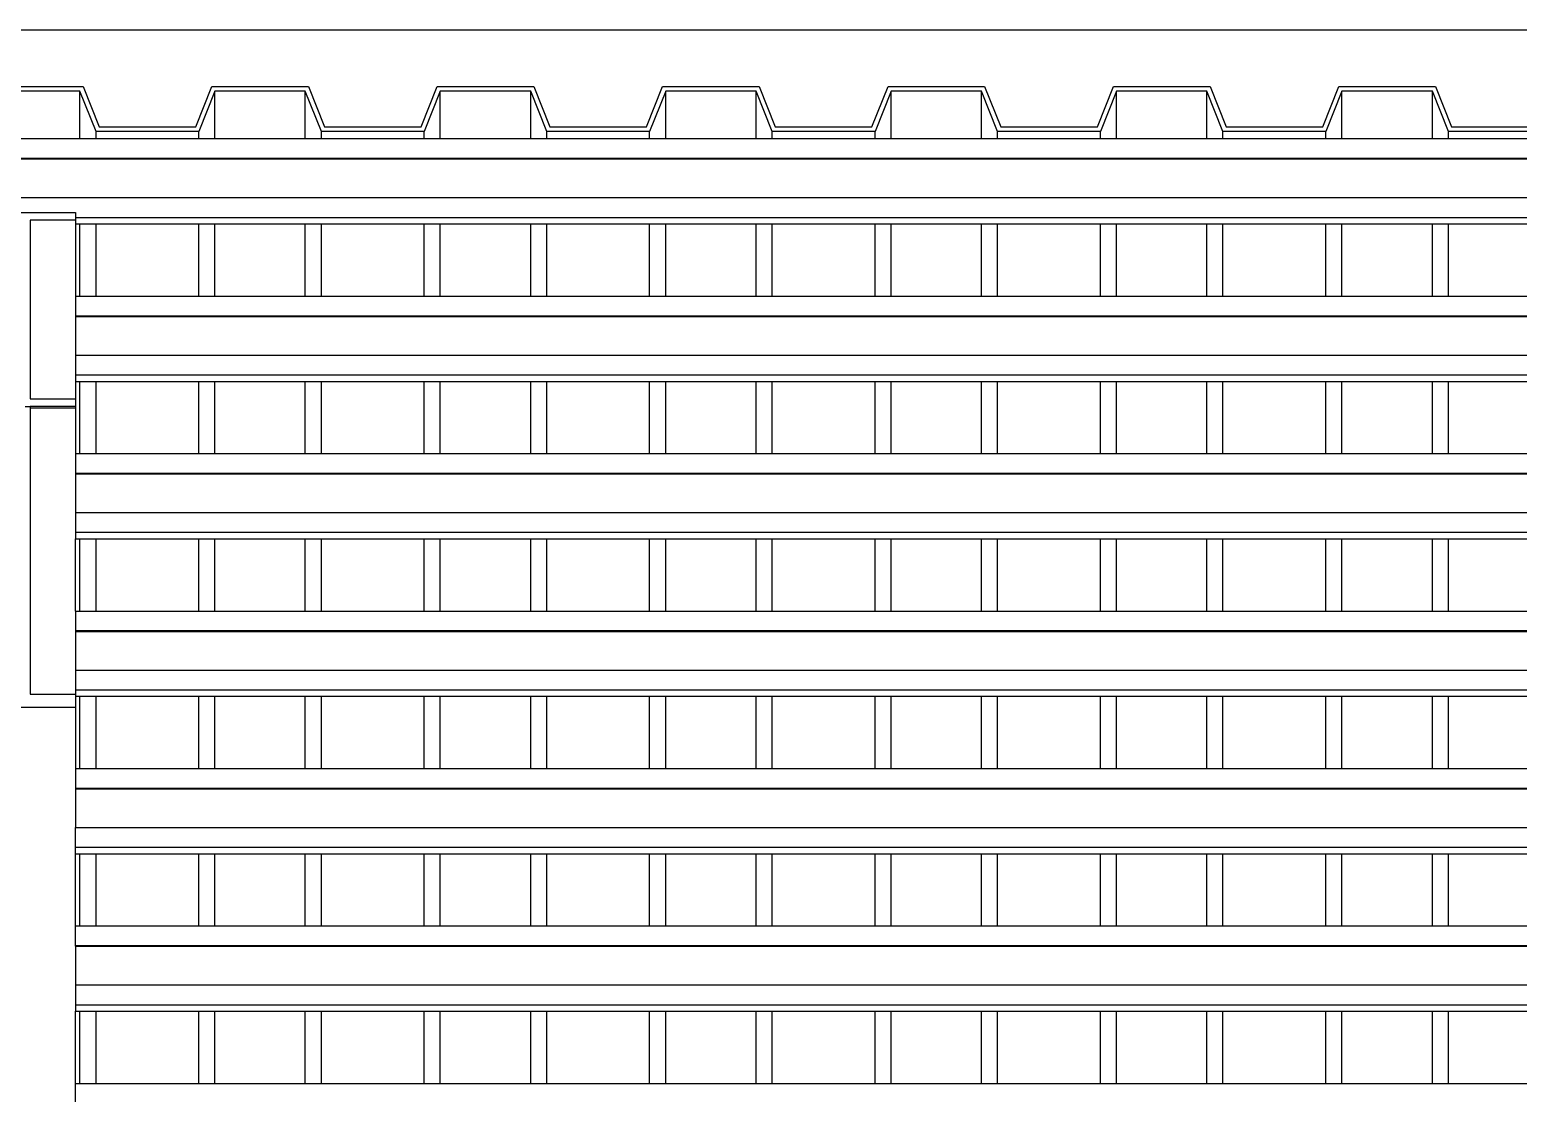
# Model space of a CAD drawing. Extents: x -34 to 34, y -12.8 to 11.9.
# Drawn here: x -26.724 to -24.859, y 10.591 to 11.923 of the extents above; entities that cross this region are included whole.
import ezdxf

# ---------------------------------------------------------------- set-up
doc = ezdxf.new("R2010")
doc.units = 0
doc.layers.get('0').update_dxf_attribs({"linetype": 'CONTINUOUS'})
doc.layers.add('SECTIONCUTEDGES', color=7, linetype='CONTINUOUS')

msp = doc.modelspace()

# ---------------------------------------------------------------- linework, layer by layer
for p, q in [((-26.6616, 11.7867), (-26.6616, 11.8463)), ((-26.4924, 11.7867), (-26.4924, 11.8463)), ((-26.3792, 11.7867), (-26.3792, 11.8463)), ((-26.21, 11.7867), (-26.21, 11.8463)), ((-26.0968, 11.7867), (-26.0968, 11.8463)), ((-25.9276, 11.7867), (-25.9276, 11.8463)), ((-25.8144, 11.7867), (-25.8144, 11.8463)), ((-25.6452, 11.7867), (-25.6452, 11.8463)), ((-25.532, 11.7867), (-25.532, 11.8463)), ((-25.3628, 11.7867), (-25.3628, 11.8463)), ((-25.2495, 11.7867), (-25.2495, 11.8463)), ((-25.0803, 11.7867), (-25.0803, 11.8463)), ((-24.9671, 11.7867), (-24.9671, 11.8463)), ((-26.7748, 11.7867), (-26.6616, 11.7867)), ((-26.6616, 11.7867), (-26.6414, 11.7867)), ((-26.6414, 11.7867), (-26.6414, 11.7956)), ((-26.6414, 11.7867), (-26.5126, 11.7867)), ((-26.5126, 11.7867), (-26.5126, 11.7956)), ((-26.5126, 11.7867), (-26.4924, 11.7867)), ((-26.4924, 11.7867), (-26.3792, 11.7867)), ((-26.3792, 11.7867), (-26.359, 11.7867)), ((-26.359, 11.7867), (-26.359, 11.7956)), ((-26.359, 11.7867), (-26.2302, 11.7867)), ((-26.2302, 11.7867), (-26.2302, 11.7956)), ((-26.2302, 11.7867), (-26.21, 11.7867)), ((-26.21, 11.7867), (-26.0968, 11.7867)), ((-26.0968, 11.7867), (-26.0766, 11.7867)), ((-26.0766, 11.7867), (-26.0766, 11.7956)), ((-26.0766, 11.7867), (-25.9478, 11.7867)), ((-25.9478, 11.7867), (-25.9478, 11.7956)), ((-25.9478, 11.7867), (-25.9276, 11.7867)), ((-25.9276, 11.7867), (-25.8144, 11.7867)), ((-25.8144, 11.7867), (-25.7942, 11.7867)), ((-25.7942, 11.7867), (-25.7942, 11.7956)), ((-25.7942, 11.7867), (-25.6653, 11.7867)), ((-25.6653, 11.7867), (-25.6653, 11.7956)), ((-25.6653, 11.7867), (-25.6452, 11.7867)), ((-25.6452, 11.7867), (-25.532, 11.7867)), ((-25.532, 11.7867), (-25.5118, 11.7867)), ((-25.5118, 11.7867), (-25.5118, 11.7956)), ((-25.5118, 11.7867), (-25.3829, 11.7867)), ((-25.3829, 11.7867), (-25.3829, 11.7956)), ((-25.3829, 11.7867), (-25.3628, 11.7867)), ((-25.3628, 11.7867), (-25.2495, 11.7867)), ((-25.2495, 11.7867), (-25.2294, 11.7867)), ((-25.2294, 11.7867), (-25.2294, 11.7956)), ((-25.2294, 11.7867), (-25.1005, 11.7867)), ((-25.1005, 11.7867), (-25.1005, 11.7956)), ((-25.1005, 11.7867), (-25.0803, 11.7867)), ((-25.0803, 11.7867), (-24.9671, 11.7867)), ((-24.9671, 11.7867), (-24.947, 11.7867)), ((-24.947, 11.7867), (-24.947, 11.7956)), ((-24.947, 11.7867), (-24.8181, 11.7867)), ((-29.4818, 11.762), (-11.7932, 11.762)), ((-29.4818, 11.7612), (-11.7932, 11.7612)), ((-29.4818, 11.7127), (-11.7932, 11.7127)), ((-26.6672, 11.688), (-11.7932, 11.688)), ((-26.6672, 11.6843), (-26.6672, 11.6798)), ((-26.6672, 11.6798), (-26.6616, 11.6798)), ((-26.6672, 11.6798), (-26.6672, 11.5894)), ((-26.6616, 11.5894), (-26.6616, 11.6798)), ((-26.6616, 11.6798), (-26.6414, 11.6798)), ((-26.6414, 11.5894), (-26.6414, 11.6798)), ((-26.6414, 11.6798), (-26.5126, 11.6798)), ((-26.5126, 11.5894), (-26.5126, 11.6798)), ((-26.5126, 11.6798), (-26.4924, 11.6798)), ((-26.4924, 11.5894), (-26.4924, 11.6798)), ((-26.4924, 11.6798), (-26.3792, 11.6798)), ((-26.3792, 11.5894), (-26.3792, 11.6798)), ((-26.3792, 11.6798), (-26.359, 11.6798)), ((-26.359, 11.5894), (-26.359, 11.6798)), ((-26.359, 11.6798), (-26.2302, 11.6798)), ((-26.2302, 11.5894), (-26.2302, 11.6798)), ((-26.2302, 11.6798), (-26.21, 11.6798)), ((-26.21, 11.5894), (-26.21, 11.6798)), ((-26.21, 11.6798), (-26.0968, 11.6798)), ((-26.0968, 11.5894), (-26.0968, 11.6798)), ((-26.0968, 11.6798), (-26.0766, 11.6798)), ((-26.0766, 11.5894), (-26.0766, 11.6798)), ((-26.0766, 11.6798), (-25.9478, 11.6798)), ((-25.9478, 11.5894), (-25.9478, 11.6798)), ((-25.9478, 11.6798), (-25.9276, 11.6798)), ((-25.9276, 11.5894), (-25.9276, 11.6798)), ((-25.9276, 11.6798), (-25.8144, 11.6798)), ((-25.8144, 11.5894), (-25.8144, 11.6798)), ((-25.8144, 11.6798), (-25.7942, 11.6798)), ((-25.7942, 11.5894), (-25.7942, 11.6798)), ((-25.7942, 11.6798), (-25.6653, 11.6798)), ((-25.6653, 11.5894), (-25.6653, 11.6798)), ((-25.6653, 11.6798), (-25.6452, 11.6798)), ((-25.6452, 11.5894), (-25.6452, 11.6798)), ((-25.6452, 11.6798), (-25.532, 11.6798)), ((-25.532, 11.5894), (-25.532, 11.6798)), ((-25.532, 11.6798), (-25.5118, 11.6798)), ((-25.5118, 11.5894), (-25.5118, 11.6798)), ((-25.5118, 11.6798), (-25.3829, 11.6798)), ((-25.3829, 11.5894), (-25.3829, 11.6798)), ((-25.3829, 11.6798), (-25.3628, 11.6798)), ((-25.3628, 11.5894), (-25.3628, 11.6798)), ((-25.3628, 11.6798), (-25.2495, 11.6798)), ((-25.2495, 11.5894), (-25.2495, 11.6798)), ((-25.2495, 11.6798), (-25.2294, 11.6798)), ((-25.2294, 11.5894), (-25.2294, 11.6798)), ((-25.2294, 11.6798), (-25.1005, 11.6798)), ((-25.1005, 11.5894), (-25.1005, 11.6798)), ((-25.1005, 11.6798), (-25.0803, 11.6798)), ((-25.0803, 11.5894), (-25.0803, 11.6798)), ((-25.0803, 11.6798), (-24.9671, 11.6798)), ((-24.9671, 11.5894), (-24.9671, 11.6798)), ((-24.9671, 11.6798), (-24.947, 11.6798)), ((-24.947, 11.5894), (-24.947, 11.6798)), ((-24.947, 11.6798), (-24.8181, 11.6798)), ((-26.6672, 11.5894), (-26.6672, 11.5647)), ((-26.6672, 11.5894), (-26.6616, 11.5894)), ((-26.6616, 11.5894), (-26.6414, 11.5894)), ((-26.6414, 11.5894), (-26.5126, 11.5894)), ((-26.5126, 11.5894), (-26.4924, 11.5894)), ((-26.4924, 11.5894), (-26.3792, 11.5894)), ((-26.3792, 11.5894), (-26.359, 11.5894)), ((-26.359, 11.5894), (-26.2302, 11.5894)), ((-26.2302, 11.5894), (-26.21, 11.5894)), ((-26.21, 11.5894), (-26.0968, 11.5894)), ((-26.0968, 11.5894), (-26.0766, 11.5894)), ((-26.0766, 11.5894), (-25.9478, 11.5894)), ((-25.9478, 11.5894), (-25.9276, 11.5894)), ((-25.9276, 11.5894), (-25.8144, 11.5894)), ((-25.8144, 11.5894), (-25.7942, 11.5894)), ((-25.7942, 11.5894), (-25.6653, 11.5894)), ((-25.6653, 11.5894), (-25.6452, 11.5894)), ((-25.6452, 11.5894), (-25.532, 11.5894)), ((-25.532, 11.5894), (-25.5118, 11.5894)), ((-25.5118, 11.5894), (-25.3829, 11.5894)), ((-25.3829, 11.5894), (-25.3628, 11.5894)), ((-25.3628, 11.5894), (-25.2495, 11.5894)), ((-25.2495, 11.5894), (-25.2294, 11.5894)), ((-25.2294, 11.5894), (-25.1005, 11.5894)), ((-25.1005, 11.5894), (-25.0803, 11.5894)), ((-25.0803, 11.5894), (-24.9671, 11.5894)), ((-24.9671, 11.5894), (-24.947, 11.5894)), ((-24.947, 11.5894), (-24.8181, 11.5894)), ((-26.6672, 11.5647), (-23.0372, 11.5647)), ((-26.6672, 11.5647), (-26.6672, 11.5639)), ((-26.6672, 11.5639), (-23.0372, 11.5639)), ((-26.6672, 11.5639), (-26.6672, 11.5154)), ((-26.6672, 11.5154), (-23.0372, 11.5154)), ((-26.6672, 11.5154), (-26.6672, 11.4907)), ((-26.6672, 11.4907), (-23.0372, 11.4907)), ((-26.6672, 11.4907), (-26.6672, 11.4825)), ((-26.6672, 11.4825), (-26.6672, 11.4608)), ((-26.6672, 11.4825), (-26.6616, 11.4825)), ((-26.6616, 11.3921), (-26.6616, 11.4825)), ((-26.6616, 11.4825), (-26.6414, 11.4825)), ((-26.6414, 11.3921), (-26.6414, 11.4825)), ((-26.6414, 11.4825), (-26.5126, 11.4825)), ((-26.5126, 11.3921), (-26.5126, 11.4825)), ((-26.5126, 11.4825), (-26.4924, 11.4825)), ((-26.4924, 11.3921), (-26.4924, 11.4825)), ((-26.4924, 11.4825), (-26.3792, 11.4825)), ((-26.3792, 11.3921), (-26.3792, 11.4825)), ((-26.3792, 11.4825), (-26.359, 11.4825)), ((-26.359, 11.3921), (-26.359, 11.4825)), ((-26.359, 11.4825), (-26.2302, 11.4825)), ((-26.2302, 11.3921), (-26.2302, 11.4825)), ((-26.2302, 11.4825), (-26.21, 11.4825)), ((-26.21, 11.3921), (-26.21, 11.4825)), ((-26.21, 11.4825), (-26.0968, 11.4825)), ((-26.0968, 11.3921), (-26.0968, 11.4825)), ((-26.0968, 11.4825), (-26.0766, 11.4825)), ((-26.0766, 11.3921), (-26.0766, 11.4825)), ((-26.0766, 11.4825), (-25.9478, 11.4825)), ((-25.9478, 11.3921), (-25.9478, 11.4825)), ((-25.9478, 11.4825), (-25.9276, 11.4825)), ((-25.9276, 11.3921), (-25.9276, 11.4825)), ((-25.9276, 11.4825), (-25.8144, 11.4825)), ((-25.8144, 11.3921), (-25.8144, 11.4825)), ((-25.8144, 11.4825), (-25.7942, 11.4825)), ((-25.7942, 11.3921), (-25.7942, 11.4825)), ((-25.7942, 11.4825), (-25.6653, 11.4825)), ((-25.6653, 11.3921), (-25.6653, 11.4825)), ((-25.6653, 11.4825), (-25.6452, 11.4825)), ((-25.6452, 11.3921), (-25.6452, 11.4825)), ((-25.6452, 11.4825), (-25.532, 11.4825)), ((-25.532, 11.3921), (-25.532, 11.4825)), ((-25.532, 11.4825), (-25.5118, 11.4825)), ((-25.5118, 11.3921), (-25.5118, 11.4825)), ((-25.5118, 11.4825), (-25.3829, 11.4825)), ((-25.3829, 11.3921), (-25.3829, 11.4825)), ((-25.3829, 11.4825), (-25.3628, 11.4825)), ((-25.3628, 11.3921), (-25.3628, 11.4825)), ((-25.3628, 11.4825), (-25.2495, 11.4825)), ((-25.2495, 11.3921), (-25.2495, 11.4825)), ((-25.2495, 11.4825), (-25.2294, 11.4825)), ((-25.2294, 11.3921), (-25.2294, 11.4825)), ((-25.2294, 11.4825), (-25.1005, 11.4825)), ((-25.1005, 11.3921), (-25.1005, 11.4825)), ((-25.1005, 11.4825), (-25.0803, 11.4825)), ((-25.0803, 11.3921), (-25.0803, 11.4825)), ((-25.0803, 11.4825), (-24.9671, 11.4825)), ((-24.9671, 11.3921), (-24.9671, 11.4825)), ((-24.9671, 11.4825), (-24.947, 11.4825)), ((-24.947, 11.3921), (-24.947, 11.4825)), ((-24.947, 11.4825), (-24.8181, 11.4825)), ((-26.6672, 11.4509), (-26.6672, 11.4494)), ((-26.7241, 11.4494), (-26.6672, 11.4494)), ((-26.6672, 11.4494), (-26.6672, 11.3921)), ((-26.6672, 11.3921), (-26.6616, 11.3921)), ((-26.6672, 11.3921), (-26.6672, 11.3674)), ((-26.6616, 11.3921), (-26.6414, 11.3921)), ((-26.6414, 11.3921), (-26.5126, 11.3921)), ((-26.5126, 11.3921), (-26.4924, 11.3921)), ((-26.4924, 11.3921), (-26.3792, 11.3921)), ((-26.3792, 11.3921), (-26.359, 11.3921)), ((-26.359, 11.3921), (-26.2302, 11.3921)), ((-26.2302, 11.3921), (-26.21, 11.3921)), ((-26.21, 11.3921), (-26.0968, 11.3921)), ((-26.0968, 11.3921), (-26.0766, 11.3921)), ((-26.0766, 11.3921), (-25.9478, 11.3921)), ((-25.9478, 11.3921), (-25.9276, 11.3921)), ((-25.9276, 11.3921), (-25.8144, 11.3921)), ((-25.8144, 11.3921), (-25.7942, 11.3921)), ((-25.7942, 11.3921), (-25.6653, 11.3921)), ((-25.6653, 11.3921), (-25.6452, 11.3921)), ((-25.6452, 11.3921), (-25.532, 11.3921)), ((-25.532, 11.3921), (-25.5118, 11.3921)), ((-25.5118, 11.3921), (-25.3829, 11.3921)), ((-25.3829, 11.3921), (-25.3628, 11.3921)), ((-25.3628, 11.3921), (-25.2495, 11.3921)), ((-25.2495, 11.3921), (-25.2294, 11.3921)), ((-25.2294, 11.3921), (-25.1005, 11.3921)), ((-25.1005, 11.3921), (-25.0803, 11.3921)), ((-25.0803, 11.3921), (-24.9671, 11.3921)), ((-24.9671, 11.3921), (-24.947, 11.3921)), ((-24.947, 11.3921), (-24.8181, 11.3921)), ((-26.6672, 11.3674), (-23.0372, 11.3674)), ((-26.6672, 11.3674), (-26.6672, 11.3666)), ((-26.6672, 11.3666), (-23.0372, 11.3666)), ((-26.6672, 11.3666), (-26.6672, 11.3181)), ((-26.6672, 11.3181), (-23.0372, 11.3181)), ((-26.6672, 11.3181), (-26.6672, 11.2935)), ((-26.6672, 11.2935), (-23.0372, 11.2935)), ((-26.6672, 11.2935), (-26.6672, 11.2852)), ((-26.6672, 11.2852), (-26.6616, 11.2852)), ((-26.6672, 11.1948), (-26.6672, 11.2852)), ((-26.6616, 11.1948), (-26.6616, 11.2852)), ((-26.6616, 11.2852), (-26.6414, 11.2852)), ((-26.6414, 11.1948), (-26.6414, 11.2852)), ((-26.6414, 11.2852), (-26.5126, 11.2852)), ((-26.5126, 11.1948), (-26.5126, 11.2852)), ((-26.5126, 11.2852), (-26.4924, 11.2852)), ((-26.4924, 11.1948), (-26.4924, 11.2852)), ((-26.4924, 11.2852), (-26.3792, 11.2852)), ((-26.3792, 11.1948), (-26.3792, 11.2852)), ((-26.3792, 11.2852), (-26.359, 11.2852)), ((-26.359, 11.1948), (-26.359, 11.2852)), ((-26.359, 11.2852), (-26.2302, 11.2852)), ((-26.2302, 11.1948), (-26.2302, 11.2852)), ((-26.2302, 11.2852), (-26.21, 11.2852)), ((-26.21, 11.1948), (-26.21, 11.2852)), ((-26.21, 11.2852), (-26.0968, 11.2852)), ((-26.0968, 11.1948), (-26.0968, 11.2852)), ((-26.0968, 11.2852), (-26.0766, 11.2852)), ((-26.0766, 11.1948), (-26.0766, 11.2852)), ((-26.0766, 11.2852), (-25.9478, 11.2852)), ((-25.9478, 11.1948), (-25.9478, 11.2852)), ((-25.9478, 11.2852), (-25.9276, 11.2852)), ((-25.9276, 11.1948), (-25.9276, 11.2852)), ((-25.9276, 11.2852), (-25.8144, 11.2852)), ((-25.8144, 11.1948), (-25.8144, 11.2852)), ((-25.8144, 11.2852), (-25.7942, 11.2852)), ((-25.7942, 11.1948), (-25.7942, 11.2852)), ((-25.7942, 11.2852), (-25.6653, 11.2852)), ((-25.6653, 11.1948), (-25.6653, 11.2852)), ((-25.6653, 11.2852), (-25.6452, 11.2852)), ((-25.6452, 11.1948), (-25.6452, 11.2852)), ((-25.6452, 11.2852), (-25.532, 11.2852)), ((-25.532, 11.1948), (-25.532, 11.2852)), ((-25.532, 11.2852), (-25.5118, 11.2852)), ((-25.5118, 11.1948), (-25.5118, 11.2852)), ((-25.5118, 11.2852), (-25.3829, 11.2852)), ((-25.3829, 11.1948), (-25.3829, 11.2852)), ((-25.3829, 11.2852), (-25.3628, 11.2852)), ((-25.3628, 11.1948), (-25.3628, 11.2852)), ((-25.3628, 11.2852), (-25.2495, 11.2852)), ((-25.2495, 11.1948), (-25.2495, 11.2852)), ((-25.2495, 11.2852), (-25.2294, 11.2852)), ((-25.2294, 11.1948), (-25.2294, 11.2852)), ((-25.2294, 11.2852), (-25.1005, 11.2852)), ((-25.1005, 11.1948), (-25.1005, 11.2852)), ((-25.1005, 11.2852), (-25.0803, 11.2852)), ((-25.0803, 11.1948), (-25.0803, 11.2852)), ((-25.0803, 11.2852), (-24.9671, 11.2852)), ((-24.9671, 11.1948), (-24.9671, 11.2852)), ((-24.9671, 11.2852), (-24.947, 11.2852)), ((-24.947, 11.1948), (-24.947, 11.2852)), ((-24.947, 11.2852), (-24.8181, 11.2852)), ((-26.6672, 11.1948), (-26.6616, 11.1948)), ((-26.6672, 11.1948), (-26.6672, 11.1702)), ((-26.6616, 11.1948), (-26.6414, 11.1948)), ((-26.6414, 11.1948), (-26.5126, 11.1948)), ((-26.5126, 11.1948), (-26.4924, 11.1948)), ((-26.4924, 11.1948), (-26.3792, 11.1948)), ((-26.3792, 11.1948), (-26.359, 11.1948)), ((-26.359, 11.1948), (-26.2302, 11.1948)), ((-26.2302, 11.1948), (-26.21, 11.1948)), ((-26.21, 11.1948), (-26.0968, 11.1948)), ((-26.0968, 11.1948), (-26.0766, 11.1948)), ((-26.0766, 11.1948), (-25.9478, 11.1948)), ((-25.9478, 11.1948), (-25.9276, 11.1948)), ((-25.9276, 11.1948), (-25.8144, 11.1948)), ((-25.8144, 11.1948), (-25.7942, 11.1948)), ((-25.7942, 11.1948), (-25.6653, 11.1948)), ((-25.6653, 11.1948), (-25.6452, 11.1948)), ((-25.6452, 11.1948), (-25.532, 11.1948)), ((-25.532, 11.1948), (-25.5118, 11.1948)), ((-25.5118, 11.1948), (-25.3829, 11.1948)), ((-25.3829, 11.1948), (-25.3628, 11.1948)), ((-25.3628, 11.1948), (-25.2495, 11.1948)), ((-25.2495, 11.1948), (-25.2294, 11.1948)), ((-25.2294, 11.1948), (-25.1005, 11.1948)), ((-25.1005, 11.1948), (-25.0803, 11.1948)), ((-25.0803, 11.1948), (-24.9671, 11.1948)), ((-24.9671, 11.1948), (-24.947, 11.1948)), ((-24.947, 11.1948), (-24.8181, 11.1948)), ((-26.6672, 11.1702), (-23.0372, 11.1702)), ((-26.6672, 11.1702), (-26.6672, 11.1693)), ((-26.6672, 11.1693), (-23.0372, 11.1693)), ((-26.6672, 11.1693), (-26.6672, 11.1208)), ((-26.6672, 11.1208), (-23.0372, 11.1208)), ((-26.6672, 11.1208), (-26.6672, 11.0962)), ((-26.6672, 11.0962), (-23.0372, 11.0962)), ((-26.6672, 11.0962), (-26.6672, 11.0906)), ((-26.6672, 11.088), (-26.6616, 11.088)), ((-26.6616, 10.9975), (-26.6616, 11.088)), ((-26.6616, 11.088), (-26.6414, 11.088)), ((-26.6414, 10.9975), (-26.6414, 11.088)), ((-26.6414, 11.088), (-26.5126, 11.088)), ((-26.5126, 10.9975), (-26.5126, 11.088)), ((-26.5126, 11.088), (-26.4924, 11.088)), ((-26.4924, 10.9975), (-26.4924, 11.088)), ((-26.4924, 11.088), (-26.3792, 11.088)), ((-26.3792, 10.9975), (-26.3792, 11.088)), ((-26.3792, 11.088), (-26.359, 11.088)), ((-26.359, 10.9975), (-26.359, 11.088)), ((-26.359, 11.088), (-26.2302, 11.088)), ((-26.2302, 10.9975), (-26.2302, 11.088)), ((-26.2302, 11.088), (-26.21, 11.088)), ((-26.21, 10.9975), (-26.21, 11.088)), ((-26.21, 11.088), (-26.0968, 11.088)), ((-26.0968, 10.9975), (-26.0968, 11.088)), ((-26.0968, 11.088), (-26.0766, 11.088)), ((-26.0766, 10.9975), (-26.0766, 11.088)), ((-26.0766, 11.088), (-25.9478, 11.088)), ((-25.9478, 10.9975), (-25.9478, 11.088)), ((-25.9478, 11.088), (-25.9276, 11.088)), ((-25.9276, 10.9975), (-25.9276, 11.088)), ((-25.9276, 11.088), (-25.8144, 11.088)), ((-25.8144, 10.9975), (-25.8144, 11.088)), ((-25.8144, 11.088), (-25.7942, 11.088)), ((-25.7942, 10.9975), (-25.7942, 11.088)), ((-25.7942, 11.088), (-25.6653, 11.088)), ((-25.6653, 10.9975), (-25.6653, 11.088)), ((-25.6653, 11.088), (-25.6452, 11.088)), ((-25.6452, 10.9975), (-25.6452, 11.088)), ((-25.6452, 11.088), (-25.532, 11.088)), ((-25.532, 10.9975), (-25.532, 11.088)), ((-25.532, 11.088), (-25.5118, 11.088)), ((-25.5118, 10.9975), (-25.5118, 11.088)), ((-25.5118, 11.088), (-25.3829, 11.088)), ((-25.3829, 10.9975), (-25.3829, 11.088)), ((-25.3829, 11.088), (-25.3628, 11.088)), ((-25.3628, 10.9975), (-25.3628, 11.088)), ((-25.3628, 11.088), (-25.2495, 11.088)), ((-25.2495, 10.9975), (-25.2495, 11.088)), ((-25.2495, 11.088), (-25.2294, 11.088)), ((-25.2294, 10.9975), (-25.2294, 11.088)), ((-25.2294, 11.088), (-25.1005, 11.088)), ((-25.1005, 10.9975), (-25.1005, 11.088)), ((-25.1005, 11.088), (-25.0803, 11.088)), ((-25.0803, 10.9975), (-25.0803, 11.088)), ((-25.0803, 11.088), (-24.9671, 11.088)), ((-24.9671, 10.9975), (-24.9671, 11.088)), ((-24.9671, 11.088), (-24.947, 11.088)), ((-24.947, 10.9975), (-24.947, 11.088)), ((-24.947, 11.088), (-24.8181, 11.088)), ((-26.6672, 11.0741), (-26.6672, 10.9975)), ((-26.6672, 10.9975), (-26.6616, 10.9975)), ((-26.6672, 10.9975), (-26.6672, 10.9729)), ((-26.6616, 10.9975), (-26.6414, 10.9975)), ((-26.6414, 10.9975), (-26.5126, 10.9975)), ((-26.5126, 10.9975), (-26.4924, 10.9975)), ((-26.4924, 10.9975), (-26.3792, 10.9975)), ((-26.3792, 10.9975), (-26.359, 10.9975)), ((-26.359, 10.9975), (-26.2302, 10.9975)), ((-26.2302, 10.9975), (-26.21, 10.9975)), ((-26.21, 10.9975), (-26.0968, 10.9975)), ((-26.0968, 10.9975), (-26.0766, 10.9975)), ((-26.0766, 10.9975), (-25.9478, 10.9975)), ((-25.9478, 10.9975), (-25.9276, 10.9975)), ((-25.9276, 10.9975), (-25.8144, 10.9975)), ((-25.8144, 10.9975), (-25.7942, 10.9975)), ((-25.7942, 10.9975), (-25.6653, 10.9975)), ((-25.6653, 10.9975), (-25.6452, 10.9975)), ((-25.6452, 10.9975), (-25.532, 10.9975)), ((-25.532, 10.9975), (-25.5118, 10.9975)), ((-25.5118, 10.9975), (-25.3829, 10.9975)), ((-25.3829, 10.9975), (-25.3628, 10.9975)), ((-25.3628, 10.9975), (-25.2495, 10.9975)), ((-25.2495, 10.9975), (-25.2294, 10.9975)), ((-25.2294, 10.9975), (-25.1005, 10.9975)), ((-25.1005, 10.9975), (-25.0803, 10.9975)), ((-25.0803, 10.9975), (-24.9671, 10.9975)), ((-24.9671, 10.9975), (-24.947, 10.9975)), ((-24.947, 10.9975), (-24.8181, 10.9975)), ((-26.6672, 10.9729), (-23.0372, 10.9729)), ((-26.6672, 10.9729), (-26.6672, 10.9721)), ((-26.6672, 10.9721), (-23.0372, 10.9721)), ((-26.6672, 10.9721), (-26.6672, 10.9236)), ((-26.6672, 10.9236), (-23.0372, 10.9236)), ((-26.6672, 10.8989), (-26.6672, 10.9236)), ((-26.6672, 10.8989), (-23.0372, 10.8989)), ((-26.6672, 10.8907), (-26.6672, 10.8989)), ((-26.6672, 10.8907), (-26.6616, 10.8907)), ((-26.6672, 10.8003), (-26.6672, 10.8907)), ((-26.6616, 10.8003), (-26.6616, 10.8907)), ((-26.6616, 10.8907), (-26.6414, 10.8907)), ((-26.6414, 10.8003), (-26.6414, 10.8907)), ((-26.6414, 10.8907), (-26.5126, 10.8907)), ((-26.5126, 10.8003), (-26.5126, 10.8907)), ((-26.5126, 10.8907), (-26.4924, 10.8907)), ((-26.4924, 10.8003), (-26.4924, 10.8907)), ((-26.4924, 10.8907), (-26.3792, 10.8907)), ((-26.3792, 10.8003), (-26.3792, 10.8907)), ((-26.3792, 10.8907), (-26.359, 10.8907)), ((-26.359, 10.8003), (-26.359, 10.8907)), ((-26.359, 10.8907), (-26.2302, 10.8907)), ((-26.2302, 10.8003), (-26.2302, 10.8907)), ((-26.2302, 10.8907), (-26.21, 10.8907)), ((-26.21, 10.8003), (-26.21, 10.8907)), ((-26.21, 10.8907), (-26.0968, 10.8907)), ((-26.0968, 10.8003), (-26.0968, 10.8907)), ((-26.0968, 10.8907), (-26.0766, 10.8907)), ((-26.0766, 10.8003), (-26.0766, 10.8907)), ((-26.0766, 10.8907), (-25.9478, 10.8907)), ((-25.9478, 10.8003), (-25.9478, 10.8907)), ((-25.9478, 10.8907), (-25.9276, 10.8907)), ((-25.9276, 10.8003), (-25.9276, 10.8907)), ((-25.9276, 10.8907), (-25.8144, 10.8907)), ((-25.8144, 10.8003), (-25.8144, 10.8907)), ((-25.8144, 10.8907), (-25.7942, 10.8907)), ((-25.7942, 10.8003), (-25.7942, 10.8907)), ((-25.7942, 10.8907), (-25.6653, 10.8907)), ((-25.6653, 10.8003), (-25.6653, 10.8907)), ((-25.6653, 10.8907), (-25.6452, 10.8907)), ((-25.6452, 10.8003), (-25.6452, 10.8907)), ((-25.6452, 10.8907), (-25.532, 10.8907)), ((-25.532, 10.8003), (-25.532, 10.8907)), ((-25.532, 10.8907), (-25.5118, 10.8907)), ((-25.5118, 10.8003), (-25.5118, 10.8907)), ((-25.5118, 10.8907), (-25.3829, 10.8907)), ((-25.3829, 10.8003), (-25.3829, 10.8907)), ((-25.3829, 10.8907), (-25.3628, 10.8907)), ((-25.3628, 10.8003), (-25.3628, 10.8907)), ((-25.3628, 10.8907), (-25.2495, 10.8907)), ((-25.2495, 10.8003), (-25.2495, 10.8907)), ((-25.2495, 10.8907), (-25.2294, 10.8907)), ((-25.2294, 10.8003), (-25.2294, 10.8907)), ((-25.2294, 10.8907), (-25.1005, 10.8907)), ((-25.1005, 10.8003), (-25.1005, 10.8907)), ((-25.1005, 10.8907), (-25.0803, 10.8907)), ((-25.0803, 10.8003), (-25.0803, 10.8907)), ((-25.0803, 10.8907), (-24.9671, 10.8907)), ((-24.9671, 10.8003), (-24.9671, 10.8907)), ((-24.9671, 10.8907), (-24.947, 10.8907)), ((-24.947, 10.8003), (-24.947, 10.8907)), ((-24.947, 10.8907), (-24.8181, 10.8907)), ((-26.6672, 10.8003), (-26.6616, 10.8003)), ((-26.6672, 10.7756), (-26.6672, 10.8003)), ((-26.6616, 10.8003), (-26.6414, 10.8003)), ((-26.6414, 10.8003), (-26.5126, 10.8003)), ((-26.5126, 10.8003), (-26.4924, 10.8003)), ((-26.4924, 10.8003), (-26.3792, 10.8003)), ((-26.3792, 10.8003), (-26.359, 10.8003)), ((-26.359, 10.8003), (-26.2302, 10.8003)), ((-26.2302, 10.8003), (-26.21, 10.8003)), ((-26.21, 10.8003), (-26.0968, 10.8003)), ((-26.0968, 10.8003), (-26.0766, 10.8003)), ((-26.0766, 10.8003), (-25.9478, 10.8003)), ((-25.9478, 10.8003), (-25.9276, 10.8003)), ((-25.9276, 10.8003), (-25.8144, 10.8003)), ((-25.8144, 10.8003), (-25.7942, 10.8003)), ((-25.7942, 10.8003), (-25.6653, 10.8003)), ((-25.6653, 10.8003), (-25.6452, 10.8003)), ((-25.6452, 10.8003), (-25.532, 10.8003)), ((-25.532, 10.8003), (-25.5118, 10.8003)), ((-25.5118, 10.8003), (-25.3829, 10.8003)), ((-25.3829, 10.8003), (-25.3628, 10.8003)), ((-25.3628, 10.8003), (-25.2495, 10.8003)), ((-25.2495, 10.8003), (-25.2294, 10.8003)), ((-25.2294, 10.8003), (-25.1005, 10.8003)), ((-25.1005, 10.8003), (-25.0803, 10.8003)), ((-25.0803, 10.8003), (-24.9671, 10.8003)), ((-24.9671, 10.8003), (-24.947, 10.8003)), ((-24.947, 10.8003), (-24.8181, 10.8003)), ((-26.6672, 10.7756), (-23.0372, 10.7756)), ((-26.6672, 10.7748), (-26.6672, 10.7756)), ((-26.6672, 10.7748), (-23.0372, 10.7748)), ((-26.6672, 10.7748), (-26.6672, 10.7263)), ((-26.6672, 10.7263), (-23.0372, 10.7263)), ((-26.6672, 10.7263), (-26.6672, 10.7016)), ((-26.6672, 10.7016), (-23.0372, 10.7016)), ((-26.6672, 10.7016), (-26.6672, 10.6934)), ((-26.6672, 10.6934), (-26.6616, 10.6934)), ((-26.6672, 10.603), (-26.6672, 10.6934)), ((-26.6616, 10.603), (-26.6616, 10.6934)), ((-26.6616, 10.6934), (-26.6414, 10.6934)), ((-26.6414, 10.603), (-26.6414, 10.6934)), ((-26.6414, 10.6934), (-26.5126, 10.6934)), ((-26.5126, 10.603), (-26.5126, 10.6934)), ((-26.5126, 10.6934), (-26.4924, 10.6934)), ((-26.4924, 10.603), (-26.4924, 10.6934)), ((-26.4924, 10.6934), (-26.3792, 10.6934)), ((-26.3792, 10.603), (-26.3792, 10.6934)), ((-26.3792, 10.6934), (-26.359, 10.6934)), ((-26.359, 10.603), (-26.359, 10.6934)), ((-26.359, 10.6934), (-26.2302, 10.6934)), ((-26.2302, 10.603), (-26.2302, 10.6934)), ((-26.2302, 10.6934), (-26.21, 10.6934)), ((-26.21, 10.603), (-26.21, 10.6934)), ((-26.21, 10.6934), (-26.0968, 10.6934)), ((-26.0968, 10.603), (-26.0968, 10.6934)), ((-26.0968, 10.6934), (-26.0766, 10.6934)), ((-26.0766, 10.603), (-26.0766, 10.6934)), ((-26.0766, 10.6934), (-25.9478, 10.6934)), ((-25.9478, 10.603), (-25.9478, 10.6934)), ((-25.9478, 10.6934), (-25.9276, 10.6934)), ((-25.9276, 10.603), (-25.9276, 10.6934)), ((-25.9276, 10.6934), (-25.8144, 10.6934)), ((-25.8144, 10.603), (-25.8144, 10.6934)), ((-25.8144, 10.6934), (-25.7942, 10.6934)), ((-25.7942, 10.603), (-25.7942, 10.6934)), ((-25.7942, 10.6934), (-25.6653, 10.6934)), ((-25.6653, 10.603), (-25.6653, 10.6934)), ((-25.6653, 10.6934), (-25.6452, 10.6934)), ((-25.6452, 10.603), (-25.6452, 10.6934)), ((-25.6452, 10.6934), (-25.532, 10.6934)), ((-25.532, 10.603), (-25.532, 10.6934)), ((-25.532, 10.6934), (-25.5118, 10.6934)), ((-25.5118, 10.603), (-25.5118, 10.6934)), ((-25.5118, 10.6934), (-25.3829, 10.6934)), ((-25.3829, 10.603), (-25.3829, 10.6934)), ((-25.3829, 10.6934), (-25.3628, 10.6934)), ((-25.3628, 10.603), (-25.3628, 10.6934)), ((-25.3628, 10.6934), (-25.2495, 10.6934)), ((-25.2495, 10.603), (-25.2495, 10.6934)), ((-25.2495, 10.6934), (-25.2294, 10.6934)), ((-25.2294, 10.603), (-25.2294, 10.6934)), ((-25.2294, 10.6934), (-25.1005, 10.6934)), ((-25.1005, 10.603), (-25.1005, 10.6934)), ((-25.1005, 10.6934), (-25.0803, 10.6934)), ((-25.0803, 10.603), (-25.0803, 10.6934)), ((-25.0803, 10.6934), (-24.9671, 10.6934)), ((-24.9671, 10.603), (-24.9671, 10.6934)), ((-24.9671, 10.6934), (-24.947, 10.6934)), ((-24.947, 10.603), (-24.947, 10.6934)), ((-24.947, 10.6934), (-24.8181, 10.6934)), ((-26.6672, 10.603), (-26.6616, 10.603)), ((-26.6672, 10.5783), (-26.6672, 10.603)), ((-26.6616, 10.603), (-26.6414, 10.603)), ((-26.6414, 10.603), (-26.5126, 10.603)), ((-26.5126, 10.603), (-26.4924, 10.603)), ((-26.4924, 10.603), (-26.3792, 10.603)), ((-26.3792, 10.603), (-26.359, 10.603)), ((-26.359, 10.603), (-26.2302, 10.603)), ((-26.2302, 10.603), (-26.21, 10.603)), ((-26.21, 10.603), (-26.0968, 10.603)), ((-26.0968, 10.603), (-26.0766, 10.603)), ((-26.0766, 10.603), (-25.9478, 10.603)), ((-25.9478, 10.603), (-25.9276, 10.603)), ((-25.9276, 10.603), (-25.8144, 10.603)), ((-25.8144, 10.603), (-25.7942, 10.603)), ((-25.7942, 10.603), (-25.6653, 10.603)), ((-25.6653, 10.603), (-25.6452, 10.603)), ((-25.6452, 10.603), (-25.532, 10.603)), ((-25.532, 10.603), (-25.5118, 10.603)), ((-25.5118, 10.603), (-25.3829, 10.603)), ((-25.3829, 10.603), (-25.3628, 10.603)), ((-25.3628, 10.603), (-25.2495, 10.603)), ((-25.2495, 10.603), (-25.2294, 10.603)), ((-25.2294, 10.603), (-25.1005, 10.603)), ((-25.1005, 10.603), (-25.0803, 10.603)), ((-25.0803, 10.603), (-24.9671, 10.603)), ((-24.9671, 10.603), (-24.947, 10.603)), ((-24.947, 10.603), (-24.8181, 10.603))]:
    msp.add_line(p, q)
at = {"layer": 'SECTIONCUTEDGES'}
for p, q in [((-26.7888, 11.923), (-24.0958, 11.923)), ((-26.7787, 11.8521), (-26.6577, 11.8521)), ((-26.6616, 11.8463), (-26.7748, 11.8463)), ((-26.6414, 11.7956), (-26.6616, 11.8463)), ((-26.6577, 11.8521), (-26.6375, 11.8014)), ((-26.5165, 11.8014), (-26.4963, 11.8521)), ((-26.4924, 11.8463), (-26.5126, 11.7956)), ((-26.4963, 11.8521), (-26.3753, 11.8521)), ((-26.3792, 11.8463), (-26.4924, 11.8463)), ((-26.359, 11.7956), (-26.3792, 11.8463)), ((-26.3753, 11.8521), (-26.3551, 11.8014)), ((-26.2341, 11.8014), (-26.2139, 11.8521)), ((-26.21, 11.8463), (-26.2302, 11.7956)), ((-26.2139, 11.8521), (-26.0929, 11.8521)), ((-26.0968, 11.8463), (-26.21, 11.8463)), ((-26.0766, 11.7956), (-26.0968, 11.8463)), ((-26.0929, 11.8521), (-26.0727, 11.8014)), ((-25.9517, 11.8014), (-25.9315, 11.8521)), ((-25.9276, 11.8463), (-25.9478, 11.7956)), ((-25.9315, 11.8521), (-25.8105, 11.8521)), ((-25.8144, 11.8463), (-25.9276, 11.8463)), ((-25.7942, 11.7956), (-25.8144, 11.8463)), ((-25.8105, 11.8521), (-25.7903, 11.8014)), ((-25.6692, 11.8014), (-25.6491, 11.8521)), ((-25.6452, 11.8463), (-25.6653, 11.7956)), ((-25.6491, 11.8521), (-25.528, 11.8521)), ((-25.532, 11.8463), (-25.6452, 11.8463)), ((-25.5118, 11.7956), (-25.532, 11.8463)), ((-25.528, 11.8521), (-25.5079, 11.8014)), ((-25.3868, 11.8014), (-25.3667, 11.8521)), ((-25.3628, 11.8463), (-25.3829, 11.7956)), ((-25.3667, 11.8521), (-25.2456, 11.8521)), ((-25.2495, 11.8463), (-25.3628, 11.8463)), ((-25.2294, 11.7956), (-25.2495, 11.8463)), ((-25.2456, 11.8521), (-25.2255, 11.8014)), ((-25.1044, 11.8014), (-25.0842, 11.8521)), ((-25.0803, 11.8463), (-25.1005, 11.7956)), ((-25.0842, 11.8521), (-24.9632, 11.8521)), ((-24.9671, 11.8463), (-25.0803, 11.8463)), ((-24.947, 11.7956), (-24.9671, 11.8463)), ((-24.9632, 11.8521), (-24.943, 11.8014)), ((-26.5126, 11.7956), (-26.6414, 11.7956)), ((-26.6375, 11.8014), (-26.5165, 11.8014)), ((-26.2302, 11.7956), (-26.359, 11.7956)), ((-26.3551, 11.8014), (-26.2341, 11.8014)), ((-25.9478, 11.7956), (-26.0766, 11.7956)), ((-26.0727, 11.8014), (-25.9517, 11.8014)), ((-25.6653, 11.7956), (-25.7942, 11.7956)), ((-25.7903, 11.8014), (-25.6692, 11.8014)), ((-25.3829, 11.7956), (-25.5118, 11.7956)), ((-25.5079, 11.8014), (-25.3868, 11.8014)), ((-25.1005, 11.7956), (-25.2294, 11.7956)), ((-25.2255, 11.8014), (-25.1044, 11.8014)), ((-24.8181, 11.7956), (-24.947, 11.7956)), ((-24.943, 11.8014), (-24.822, 11.8014)), ((-26.7872, 11.6942), (-26.6672, 11.6942)), ((-26.6672, 11.6942), (-26.6672, 11.688)), ((-26.6672, 11.6843), (-26.7241, 11.6843)), ((-26.7241, 11.6843), (-26.7241, 11.4608)), ((-26.6672, 11.688), (-26.6672, 11.6843)), ((-26.7303, 11.4509), (-26.7241, 11.4509)), ((-26.7241, 11.4608), (-26.6672, 11.4608)), ((-26.7241, 11.4509), (-26.7241, 11.4494)), ((-26.6672, 11.4509), (-26.7241, 11.4509)), ((-26.6672, 11.4608), (-26.6672, 11.4509)), ((-26.7241, 11.4494), (-26.7241, 11.0906)), ((-26.7241, 11.0906), (-26.6672, 11.0906)), ((-26.6672, 11.0906), (-26.6672, 11.088)), ((-26.6672, 11.088), (-26.6672, 11.0741)), ((-26.6672, 11.0741), (-26.7872, 11.0741))]:
    msp.add_line(p, q, dxfattribs=at)

doc.saveas('drawing.dxf')
